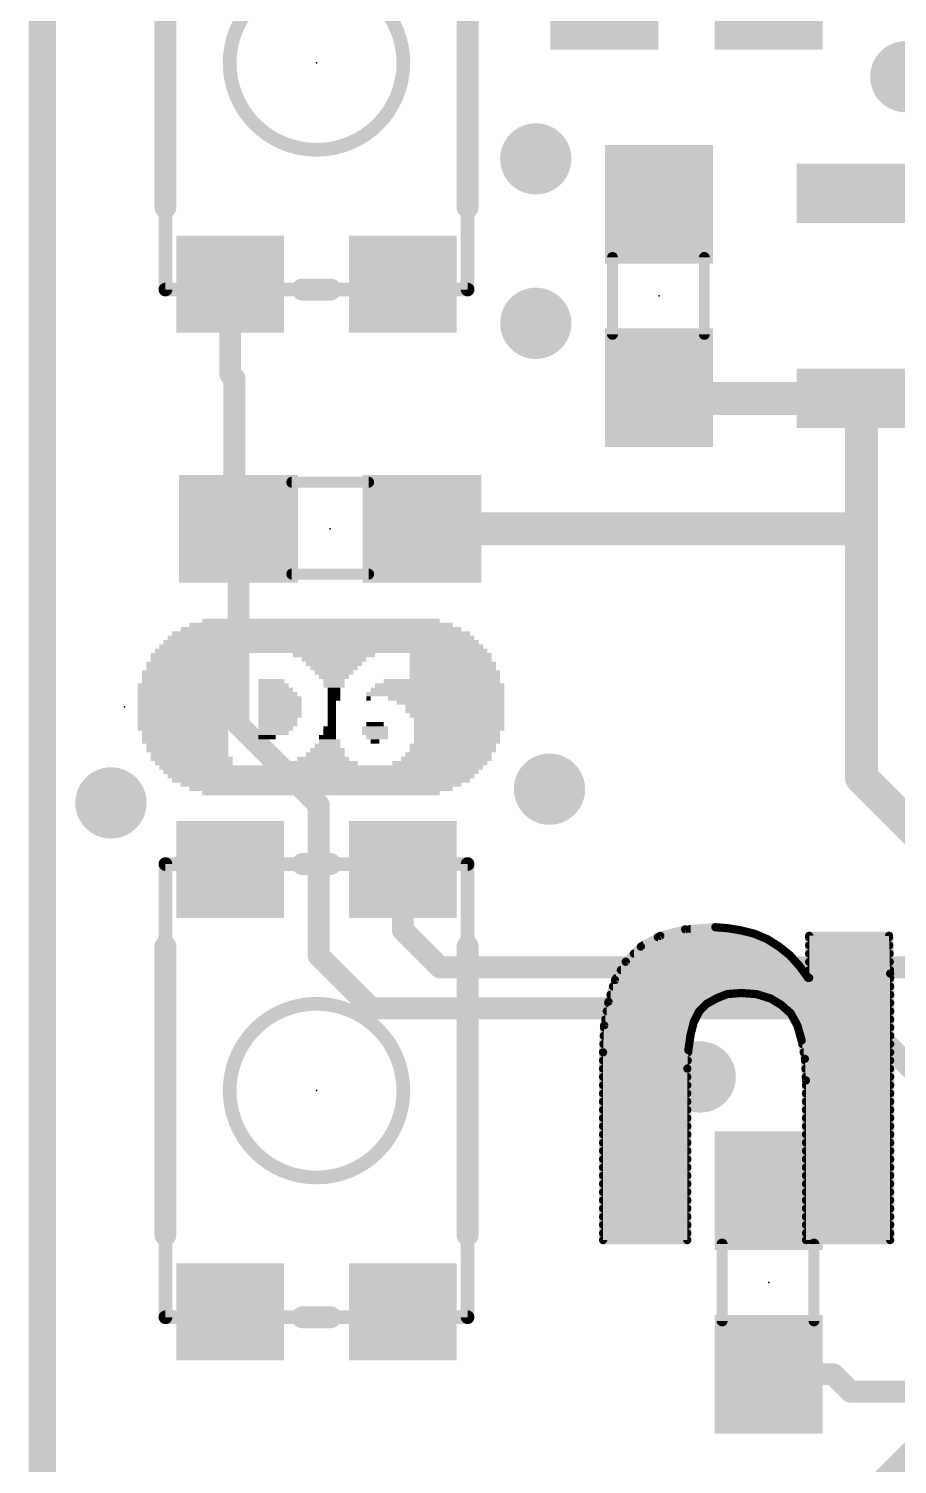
# Model space of a CAD drawing. Extents: x -24 to 83, y -22 to 58.
# Drawn here: x -0.13 to 7.92, y 33.75 to 47.05 of the extents above; entities that cross this region are included whole.
import ezdxf

# ---------------------------------------------------------------- set-up
doc = ezdxf.new("R2010")
doc.units = 0
for name, color, linetype in [('1', 12, 'CONTINUOUS'), ('16', 53, 'CONTINUOUS'), ('18', 110, 'CONTINUOUS'), ('20', 53, 'CONTINUOUS'), ('21', 41, 'CONTINUOUS'), ('22', 40, 'CONTINUOUS'), ('23', 53, 'CONTINUOUS'), ('51', 53, 'CONTINUOUS')]:
    doc.layers.add(name, color=color, linetype=linetype)

# ---------------------------------------------------------------- blocks, each defined once
blk = doc.blocks.new('RECT')
blk.add_solid([(-0.5, -0.5), (0.5, -0.5), (-0.5, 0.5), (0.5, 0.5)])
blk = doc.blocks.new('ROUNDV')
at = {"const_width": 0.5}
blk.add_lwpolyline([(0, -0.25, 1), (0, 0.25, 1), (0, -0.25)], format="xyb", dxfattribs=at)

msp = doc.modelspace()

# ---------------------------------------------------------------- linework, layer by layer
at = {"layer": '1'}
for points, const_width in [([(0, 57.023), (0, 0)], 0.254), ([(1.74, 44.686), (1.74, 43.853)], 0.2032), ([(6.157, 43.627), (5.886, 43.898)], 0.3048), ([(1.74, 43.853), (1.778, 43.815)], 0.2032), ([(1.778, 43.815), (1.778, 42.457)], 0.2032), ([(5.715, 43.727), (5.886, 43.898)], 0.254), ([(7.5899, 43.627), (6.157, 43.627)], 0.3048), ([(7.5899, 43.627), (7.5899, 42.418)], 0.3048), ([(1.817, 42.418), (1.778, 42.457)], 0.2032), ([(1.817, 40.601), (1.817, 42.418)], 0.2032), ([(3.517, 42.418), (7.5899, 42.418)], 0.3048), ([(7.5899, 42.418), (7.5899, 40.1131)], 0.3048), ([(2.5606, 39.8574), (1.817, 40.601)], 0.2032), ([(7.5899, 40.1131), (8.294, 39.409)], 0.3048), ([(7.5899, 40.1131), (8.294, 39.409)], 0.3048), ([(2.5606, 38.4604), (2.5606, 39.8574)], 0.2032), ([(3.34, 39.261), (3.34, 38.697)], 0.2032), ([(3.34, 38.697), (3.683, 38.354)], 0.2032), ([(3.048, 37.973), (2.5606, 38.4604)], 0.2032), ([(3.683, 38.354), (8.636, 38.354)], 0.2032), ([(7.493, 37.973), (3.048, 37.973)], 0.2032), ([(8.255, 37.211), (7.493, 37.973)], 0.2032), ([(6.731, 34.583), (7.327, 34.583)], 0.2032), ([(7.327, 34.583), (7.366, 34.544)], 0.2032), ([(7.489, 34.421), (7.366, 34.544)], 0.2032), ([(9.72, 34.421), (7.489, 34.421)], 0.2032), ([(7.747, 33.528), (8.14, 33.921)], 0.254)]:
    msp.add_lwpolyline(points, dxfattribs=dict(at, const_width=const_width))
for points, const_width in [([(1.7908, 44.686, 1), (1.6892, 44.686)], 0.1016), ([(5.9399, 43.9519, 1), (5.8321, 43.8441)], 0.1524), ([(1.7759, 43.8889, 1), (1.7041, 43.8171)], 0.1016), ([(1.8288, 43.815, 1), (1.7272, 43.815)], 0.1016), ([(5.9309, 43.8531, 1), (5.8411, 43.9429)], 0.127), ([(1.6892, 43.853, 1), (1.7908, 43.853)], 0.1016), ([(1.7421, 43.7791, 1), (1.8139, 43.8509)], 0.1016), ([(5.6701, 43.7719, 1), (5.7599, 43.6821)], 0.127), ([(6.157, 43.7032, 1), (6.157, 43.5508)], 0.1524), ([(7.6661, 43.627, 1), (7.5137, 43.627)], 0.1524), ([(7.5899, 43.5508, 1), (7.5899, 43.7032)], 0.1524), ([(6.1031, 43.5731, 1), (6.2109, 43.6809)], 0.1524), ([(1.8139, 42.4929, 1), (1.7421, 42.4211)], 0.1016), ([(1.7272, 42.457, 1), (1.8288, 42.457)], 0.1016), ([(1.8678, 42.418, 1), (1.7662, 42.418)], 0.1016), ([(1.7811, 42.3821, 1), (1.8529, 42.4539)], 0.1016), ([(3.517, 42.4942, 1), (3.517, 42.3418)], 0.1524), ([(7.6661, 42.418, 1), (7.5137, 42.418)], 0.1524), ([(7.5137, 42.418, 1), (7.6661, 42.418)], 0.1524), ([(7.5899, 42.3418, 1), (7.5899, 42.4942)], 0.1524), ([(1.8529, 40.6369, 1), (1.7811, 40.5651)], 0.1016), ([(1.7662, 40.601, 1), (1.8678, 40.601)], 0.1016), ([(7.6438, 40.167, 1), (7.536, 40.0592)], 0.1524), ([(7.6438, 40.167, 1), (7.536, 40.0592)], 0.1524), ([(7.5137, 40.1131, 1), (7.6661, 40.1131)], 0.1524), ([(2.6114, 39.8574, 1), (2.5098, 39.8574)], 0.1016), ([(2.5247, 39.8215, 1), (2.5965, 39.8933)], 0.1016), ([(3.3908, 39.261, 1), (3.2892, 39.261)], 0.1016), ([(3.3759, 38.7329, 1), (3.3041, 38.6611)], 0.1016), ([(3.2892, 38.697, 1), (3.3908, 38.697)], 0.1016), ([(2.5965, 38.4963, 1), (2.5247, 38.4245)], 0.1016), ([(2.5098, 38.4604, 1), (2.6114, 38.4604)], 0.1016), ([(3.683, 38.4048, 1), (3.683, 38.3032)], 0.1016), ([(3.6471, 38.3181, 1), (3.7189, 38.3899)], 0.1016), ([(3.048, 38.0238, 1), (3.048, 37.9222)], 0.1016), ([(3.0121, 37.9371, 1), (3.0839, 38.0089)], 0.1016), ([(7.5289, 38.0089, 1), (7.4571, 37.9371)], 0.1016), ([(7.493, 37.9222, 1), (7.493, 38.0238)], 0.1016), ([(6.731, 34.6338, 1), (6.731, 34.5322)], 0.1016), ([(7.3629, 34.6189, 1), (7.2911, 34.5471)], 0.1016), ([(7.4019, 34.5799, 1), (7.3301, 34.5081)], 0.1016), ([(7.327, 34.5322, 1), (7.327, 34.6338)], 0.1016), ([(7.3301, 34.5081, 1), (7.4019, 34.5799)], 0.1016), ([(7.489, 34.4718, 1), (7.489, 34.3702)], 0.1016), ([(7.4531, 34.3851, 1), (7.5249, 34.4569)], 0.1016)]:
    msp.add_lwpolyline(points, format="xyb", dxfattribs=dict(at, const_width=const_width))
at = {"layer": '16', "const_width": 0.254}
msp.add_lwpolyline([(0, 0), (0, 57.023)], dxfattribs=at)
at = {"layer": '20', "const_width": 0.2032}
msp.add_lwpolyline([(0, 2.54), (0, 54.483)], dxfattribs=at)
at = {"layer": '21', "const_width": 0.2032}
for points in [[(1.14, 45.398), (1.14, 48.074)], [(3.94, 48.074), (3.94, 45.398)], [(2.41, 44.636), (2.67, 44.636)], [(2.67, 39.311), (2.41, 39.311)], [(1.14, 35.873), (1.14, 38.549)], [(3.94, 38.549), (3.94, 35.873)], [(2.41, 35.111), (2.67, 35.111)]]:
    msp.add_lwpolyline(points, dxfattribs=at)
at = {"layer": '21'}
for points, const_width in [([(2.54, 45.931, 1), (2.54, 47.541, 1), (2.54, 45.931)], 0.127), ([(1.0892, 45.398, 1), (1.1908, 45.398)], 0.1016), ([(3.8892, 45.398, 1), (3.9908, 45.398)], 0.1016), ([(2.41, 44.6868, 1), (2.41, 44.5852)], 0.1016), ([(2.67, 44.5852, 1), (2.67, 44.6868)], 0.1016), ([(2.41, 39.3618, 1), (2.41, 39.2602)], 0.1016), ([(2.67, 39.2602, 1), (2.67, 39.3618)], 0.1016), ([(1.1908, 38.549, 1), (1.0892, 38.549)], 0.1016), ([(3.9908, 38.549, 1), (3.8892, 38.549)], 0.1016), ([(2.54, 36.406, 1), (2.54, 38.016, 1), (2.54, 36.406)], 0.127), ([(1.0892, 35.873, 1), (1.1908, 35.873)], 0.1016), ([(3.8892, 35.873, 1), (3.9908, 35.873)], 0.1016), ([(2.41, 35.1618, 1), (2.41, 35.0602)], 0.1016), ([(2.67, 35.0602, 1), (2.67, 35.1618)], 0.1016)]:
    msp.add_lwpolyline(points, format="xyb", dxfattribs=dict(at, const_width=const_width))
at = {"layer": '22', "const_width": 0.0762}
for points in [[(5.956, 38.706), (5.726, 38.646)], [(6.236, 38.726), (5.956, 38.706)], [(6.0064, 38.7096), (6.3944, 38.7096)], [(6.356, 38.716), (6.236, 38.726)], [(6.476, 38.696), (6.356, 38.716)], [(6.596, 38.666), (6.476, 38.696)], [(5.726, 38.646), (5.546, 38.546)], [(5.5662, 38.5572), (6.8084, 38.5572)], [(5.7033, 38.6334), (6.6742, 38.6334)], [(6.716, 38.616), (6.596, 38.666)], [(6.826, 38.546), (6.716, 38.616)], [(7.846, 38.646), (7.106, 38.646)], [(7.106, 38.646), (7.106, 38.256)], [(7.106, 38.6334), (7.8464, 38.6334)], [(7.106, 38.5572), (7.8485, 38.5572)], [(7.856, 38.296), (7.846, 38.646)], [(5.546, 38.546), (5.406, 38.406)], [(5.481, 38.481), (6.9073, 38.481)], [(6.926, 38.466), (6.826, 38.546)], [(7.016, 38.366), (6.926, 38.466)], [(7.106, 38.481), (7.8507, 38.481)], [(5.406, 38.406), (5.306, 38.236)], [(5.3605, 38.3286), (7.0432, 38.3286)], [(5.4053, 38.4048), (6.9811, 38.4048)], [(7.096, 38.256), (7.016, 38.366)], [(7.106, 38.4048), (7.8529, 38.4048)], [(7.106, 38.3286), (7.8551, 38.3286)], [(7.856, 35.826), (7.856, 38.296)], [(5.306, 38.236), (5.246, 38.036)], [(5.2881, 38.1762), (7.856, 38.1762)], [(5.3157, 38.2524), (7.856, 38.2524)], [(7.106, 38.256), (7.096, 38.256)], [(5.246, 38.036), (5.206, 37.816)], [(5.2438, 38.0238), (6.17, 38.0238)], [(5.2652, 38.1), (6.331, 38.1)], [(6.086, 37.946), (6.156, 38.016)], [(6.156, 38.016), (6.246, 38.066)], [(6.246, 38.066), (6.346, 38.106)], [(6.346, 38.106), (6.476, 38.116)], [(6.476, 38.116), (6.616, 38.106)], [(6.616, 38.106), (6.746, 38.066)], [(6.6355, 38.1), (7.856, 38.1)], [(6.746, 38.066), (6.846, 38.006)], [(6.8163, 38.0238), (7.856, 38.0238)], [(5.2299, 37.9476), (6.0876, 37.9476)], [(6.036, 37.846), (6.086, 37.946)], [(6.846, 38.006), (6.936, 37.926)], [(6.9117, 37.9476), (7.856, 37.9476)], [(6.936, 37.926), (6.996, 37.816)], [(5.206, 37.816), (5.196, 37.566)], [(5.2052, 37.7952), (6.0233, 37.7952)], [(5.2161, 37.8714), (6.0487, 37.8714)], [(6.006, 37.726), (6.036, 37.846)], [(6.9658, 37.8714), (7.856, 37.8714)], [(6.996, 37.816), (7.036, 37.676)], [(7.0019, 37.7952), (7.856, 37.7952)], [(5.1991, 37.6428), (5.9941, 37.6428)], [(5.2021, 37.719), (6.005, 37.719)], [(5.986, 37.586), (6.006, 37.726)], [(7.0237, 37.719), (7.856, 37.719)], [(7.036, 37.676), (7.066, 37.506)], [(7.0419, 37.6428), (7.856, 37.6428)], [(5.196, 37.5666), (5.9849, 37.5666)], [(5.196, 37.566), (5.196, 35.826)], [(5.196, 37.4904), (5.9804, 37.4904)], [(5.976, 37.416), (5.986, 37.586)], [(7.0553, 37.5666), (7.856, 37.5666)], [(7.066, 37.506), (7.076, 37.306)], [(7.0668, 37.4904), (7.856, 37.4904)], [(5.196, 37.4142), (5.976, 37.4142)], [(5.976, 35.826), (5.976, 37.416)], [(7.0706, 37.4142), (7.856, 37.4142)], [(5.196, 37.338), (5.976, 37.338)], [(5.196, 37.2618), (5.976, 37.2618)], [(7.0744, 37.338), (7.856, 37.338)], [(7.076, 37.306), (7.076, 35.826)], [(7.076, 37.2618), (7.856, 37.2618)], [(5.196, 37.1856), (5.976, 37.1856)], [(5.196, 37.1094), (5.976, 37.1094)], [(7.076, 37.1856), (7.856, 37.1856)], [(7.076, 37.1094), (7.856, 37.1094)], [(5.196, 37.0332), (5.976, 37.0332)], [(5.196, 36.957), (5.976, 36.957)], [(7.076, 37.0332), (7.856, 37.0332)], [(7.076, 36.957), (7.856, 36.957)], [(5.196, 36.8808), (5.976, 36.8808)], [(7.076, 36.8808), (7.856, 36.8808)], [(5.196, 36.8046), (5.976, 36.8046)], [(5.196, 36.7284), (5.976, 36.7284)], [(7.076, 36.8046), (7.856, 36.8046)], [(7.076, 36.7284), (7.856, 36.7284)], [(5.196, 36.6522), (5.976, 36.6522)], [(5.196, 36.576), (5.976, 36.576)], [(7.076, 36.6522), (7.856, 36.6522)], [(7.076, 36.576), (7.856, 36.576)], [(5.196, 36.4998), (5.976, 36.4998)], [(5.196, 36.4236), (5.976, 36.4236)], [(7.076, 36.4998), (7.856, 36.4998)], [(7.076, 36.4236), (7.856, 36.4236)], [(5.196, 36.3474), (5.976, 36.3474)], [(7.076, 36.3474), (7.856, 36.3474)], [(5.196, 36.2712), (5.976, 36.2712)], [(5.196, 36.195), (5.976, 36.195)], [(7.076, 36.2712), (7.856, 36.2712)], [(7.076, 36.195), (7.856, 36.195)], [(5.196, 36.1188), (5.976, 36.1188)], [(5.196, 36.0426), (5.976, 36.0426)], [(7.076, 36.1188), (7.856, 36.1188)], [(7.076, 36.0426), (7.856, 36.0426)], [(5.196, 35.9664), (5.976, 35.9664)], [(5.196, 35.8902), (5.976, 35.8902)], [(7.076, 35.9664), (7.856, 35.9664)], [(7.076, 35.8902), (7.856, 35.8902)], [(5.196, 35.826), (5.976, 35.826)], [(7.076, 35.826), (7.856, 35.826)]]:
    msp.add_lwpolyline(points, dxfattribs=at)
at = {"layer": '22', "const_width": 0.0381}
for points in [[(5.9546, 38.725, 1), (5.9574, 38.687)], [(5.9608, 38.6876, 1), (5.9512, 38.7244)], [(6.0064, 38.7287, 1), (6.0064, 38.6906)], [(6.2376, 38.745, 1), (6.2344, 38.707)], [(6.2374, 38.707, 1), (6.2346, 38.745)], [(6.3591, 38.7348, 1), (6.3529, 38.6972)], [(6.3544, 38.697, 1), (6.3576, 38.735)], [(6.3944, 38.6906, 1), (6.3944, 38.7287)], [(6.4806, 38.7145, 1), (6.4714, 38.6775)], [(6.4729, 38.6772, 1), (6.4791, 38.7148)], [(5.5662, 38.5763, 1), (5.5662, 38.5382)], [(5.7033, 38.6525, 1), (5.7033, 38.6144)], [(5.7212, 38.6644, 1), (5.7308, 38.6276)], [(5.7353, 38.6293, 1), (5.7167, 38.6627)], [(6.6033, 38.6836, 1), (6.5887, 38.6484)], [(6.5914, 38.6475, 1), (6.6006, 38.6845)], [(6.6742, 38.6144, 1), (6.6742, 38.6525)], [(6.7262, 38.6321, 1), (6.7058, 38.5999)], [(6.7087, 38.5984, 1), (6.7233, 38.6336)], [(6.8084, 38.5382, 1), (6.8084, 38.5763)], [(7.106, 38.6651, 1), (7.106, 38.627)], [(7.1251, 38.646, 1), (7.087, 38.646)], [(7.106, 38.6525, 1), (7.106, 38.6144)], [(7.106, 38.5763, 1), (7.106, 38.5382)], [(7.865, 38.6465, 1), (7.827, 38.6455)], [(7.846, 38.627, 1), (7.846, 38.6651)], [(7.8464, 38.6144, 1), (7.8464, 38.6525)], [(7.8485, 38.5382, 1), (7.8485, 38.5763)], [(5.481, 38.5001, 1), (5.481, 38.462)], [(5.5367, 38.5627, 1), (5.5553, 38.5293)], [(5.5595, 38.5325, 1), (5.5325, 38.5595)], [(6.8379, 38.5609, 1), (6.8141, 38.5311)], [(6.8158, 38.5299, 1), (6.8362, 38.5621)], [(6.9402, 38.4787, 1), (6.9118, 38.4533)], [(6.9073, 38.462, 1), (6.9073, 38.5001)], [(6.9141, 38.4511, 1), (6.9379, 38.4809)], [(7.106, 38.5001, 1), (7.106, 38.462)], [(7.8507, 38.462, 1), (7.8507, 38.5001)], [(5.3605, 38.3477, 1), (5.3605, 38.3096)], [(5.4053, 38.4239, 1), (5.4053, 38.3858)], [(5.3925, 38.4195, 1), (5.4195, 38.3925)], [(5.4224, 38.3963, 1), (5.3896, 38.4157)], [(6.9811, 38.3858, 1), (6.9811, 38.4239)], [(7.0314, 38.3772, 1), (7.0006, 38.3548)], [(7.0018, 38.3533, 1), (7.0302, 38.3787)], [(7.0432, 38.3096, 1), (7.0432, 38.3477)], [(7.106, 38.4239, 1), (7.106, 38.3858)], [(7.106, 38.3477, 1), (7.106, 38.3096)], [(7.8751, 38.296, 1), (7.837, 38.296)], [(7.8529, 38.3858, 1), (7.8529, 38.4239)], [(7.8551, 38.3096, 1), (7.8551, 38.3477)], [(5.2881, 38.1953, 1), (5.2881, 38.1572)], [(5.2896, 38.2457, 1), (5.3224, 38.2263)], [(5.3242, 38.2305, 1), (5.2878, 38.2415)], [(5.3157, 38.2715, 1), (5.3157, 38.2334)], [(7.096, 38.2751, 1), (7.096, 38.237)], [(7.0806, 38.2448, 1), (7.1114, 38.2672)], [(7.087, 38.256, 1), (7.1251, 38.256)], [(7.106, 38.237, 1), (7.106, 38.2751)], [(7.837, 38.2955, 1), (7.875, 38.2965)], [(7.856, 38.2334, 1), (7.856, 38.2715)], [(7.856, 38.1572, 1), (7.856, 38.1953)], [(5.2438, 38.0429, 1), (5.2438, 38.0048)], [(5.2278, 38.0415, 1), (5.2642, 38.0305)], [(5.2647, 38.0326, 1), (5.2273, 38.0394)], [(5.2652, 38.1191, 1), (5.2652, 38.081)], [(6.1695, 38.0025, 1), (6.1425, 38.0295)], [(6.17, 38.0048, 1), (6.17, 38.0429)], [(6.2389, 38.0837, 1), (6.2531, 38.0483)], [(6.2553, 38.0493, 1), (6.2367, 38.0827)], [(6.3445, 38.125, 1), (6.3475, 38.087)], [(6.331, 38.081, 1), (6.331, 38.1191)], [(6.3531, 38.0883, 1), (6.3389, 38.1237)], [(6.4774, 38.135, 1), (6.4746, 38.097)], [(6.4775, 38.097, 1), (6.4745, 38.135)], [(6.6216, 38.1242, 1), (6.6104, 38.0878)], [(6.6146, 38.087, 1), (6.6174, 38.125)], [(6.6355, 38.1191, 1), (6.6355, 38.081)], [(6.7558, 38.0823, 1), (6.7362, 38.0497)], [(6.7404, 38.0478, 1), (6.7516, 38.0842)], [(6.8163, 38.0429, 1), (6.8163, 38.0048)], [(7.856, 38.081, 1), (7.856, 38.1191)], [(7.856, 38.0048, 1), (7.856, 38.0429)], [(5.2299, 37.9667, 1), (5.2299, 37.9286)], [(6.0725, 37.9595, 1), (6.0995, 37.9325)], [(6.103, 37.9375, 1), (6.069, 37.9545)], [(6.0876, 37.9286, 1), (6.0876, 37.9667)], [(6.1467, 38.0327, 1), (6.1653, 37.9993)], [(6.8587, 38.0202, 1), (6.8333, 37.9918)], [(6.8362, 37.9897, 1), (6.8558, 38.0223)], [(6.9117, 37.9667, 1), (6.9117, 37.9286)], [(6.9527, 37.9351, 1), (6.9193, 37.9169)], [(6.9233, 37.9118, 1), (6.9487, 37.9402)], [(7.856, 37.9286, 1), (7.856, 37.9667)], [(5.2052, 37.8143, 1), (5.2052, 37.7762)], [(5.225, 37.8152, 1), (5.187, 37.8168)], [(5.1873, 37.8194, 1), (5.2247, 37.8126)], [(5.2161, 37.8905, 1), (5.2161, 37.8524)], [(6.019, 37.8545, 1), (6.053, 37.8375)], [(6.0545, 37.8414, 1), (6.0175, 37.8506)], [(6.0233, 37.7762, 1), (6.0233, 37.8143)], [(6.0487, 37.8524, 1), (6.0487, 37.8905)], [(6.9658, 37.8905, 1), (6.9658, 37.8524)], [(7.0143, 37.8212, 1), (6.9777, 37.8108)], [(6.9793, 37.8069, 1), (7.0127, 37.8251)], [(7.0019, 37.8143, 1), (7.0019, 37.7762)], [(7.856, 37.8524, 1), (7.856, 37.8905)], [(7.856, 37.7762, 1), (7.856, 37.8143)], [(5.1991, 37.6619, 1), (5.1991, 37.6238)], [(5.2021, 37.7381, 1), (5.2021, 37.7)], [(5.9875, 37.7306, 1), (6.0245, 37.7214)], [(6.0249, 37.7233, 1), (5.9871, 37.7287)], [(5.9941, 37.6238, 1), (5.9941, 37.6619)], [(6.005, 37.7, 1), (6.005, 37.7381)], [(7.0237, 37.7381, 1), (7.0237, 37.7)], [(7.0548, 37.6793, 1), (7.0172, 37.6727)], [(7.0177, 37.6708, 1), (7.0543, 37.6812)], [(7.0419, 37.6619, 1), (7.0419, 37.6238)], [(7.856, 37.7, 1), (7.856, 37.7381)], [(7.856, 37.6238, 1), (7.856, 37.6619)], [(5.196, 37.5857, 1), (5.196, 37.5476)], [(5.2151, 37.566, 1), (5.177, 37.566)], [(5.177, 37.5668, 1), (5.215, 37.5652)], [(5.196, 37.5095, 1), (5.196, 37.4714)], [(6.005, 37.5849, 1), (5.967, 37.5871)], [(5.9671, 37.5887, 1), (6.0049, 37.5833)], [(5.9804, 37.4714, 1), (5.9804, 37.5095)], [(5.9849, 37.5476, 1), (5.9849, 37.5857)], [(7.0553, 37.5857, 1), (7.0553, 37.5476)], [(7.085, 37.507, 1), (7.047, 37.505)], [(7.0472, 37.5027, 1), (7.0848, 37.5093)], [(7.0668, 37.5095, 1), (7.0668, 37.4714)], [(7.856, 37.5476, 1), (7.856, 37.5857)], [(7.856, 37.4714, 1), (7.856, 37.5095)], [(5.196, 37.4333, 1), (5.196, 37.3952)], [(5.995, 37.416, 1), (5.9569, 37.416)], [(5.957, 37.4171, 1), (5.995, 37.4149)], [(5.976, 37.3952, 1), (5.976, 37.4333)], [(7.0706, 37.4333, 1), (7.0706, 37.3952)], [(7.856, 37.3952, 1), (7.856, 37.4333)], [(5.196, 37.3571, 1), (5.196, 37.319)], [(5.196, 37.2809, 1), (5.196, 37.2428)], [(5.976, 37.319, 1), (5.976, 37.3571)], [(5.976, 37.2428, 1), (5.976, 37.2809)], [(7.0744, 37.3571, 1), (7.0744, 37.319)], [(7.076, 37.2809, 1), (7.076, 37.2428)], [(7.0951, 37.306, 1), (7.057, 37.306)], [(7.057, 37.305, 1), (7.095, 37.307)], [(7.856, 37.319, 1), (7.856, 37.3571)], [(7.856, 37.2428, 1), (7.856, 37.2809)], [(5.196, 37.2047, 1), (5.196, 37.1666)], [(5.196, 37.1285, 1), (5.196, 37.0904)], [(5.976, 37.1666, 1), (5.976, 37.2047)], [(5.976, 37.0904, 1), (5.976, 37.1285)], [(7.076, 37.2047, 1), (7.076, 37.1666)], [(7.076, 37.1285, 1), (7.076, 37.0904)], [(7.856, 37.1666, 1), (7.856, 37.2047)], [(7.856, 37.0904, 1), (7.856, 37.1285)], [(5.196, 37.0523, 1), (5.196, 37.0142)], [(5.196, 36.9761, 1), (5.196, 36.938)], [(5.976, 37.0142, 1), (5.976, 37.0523)], [(5.976, 36.938, 1), (5.976, 36.9761)], [(7.076, 37.0523, 1), (7.076, 37.0142)], [(7.076, 36.9761, 1), (7.076, 36.938)], [(7.856, 37.0142, 1), (7.856, 37.0523)], [(7.856, 36.938, 1), (7.856, 36.9761)], [(5.196, 36.8999, 1), (5.196, 36.8618)], [(5.976, 36.8618, 1), (5.976, 36.8999)], [(7.076, 36.8999, 1), (7.076, 36.8618)], [(7.856, 36.8618, 1), (7.856, 36.8999)], [(5.196, 36.8237, 1), (5.196, 36.7856)], [(5.196, 36.7475, 1), (5.196, 36.7094)], [(5.976, 36.7856, 1), (5.976, 36.8237)], [(5.976, 36.7094, 1), (5.976, 36.7475)], [(7.076, 36.8237, 1), (7.076, 36.7856)], [(7.076, 36.7475, 1), (7.076, 36.7094)], [(7.856, 36.7856, 1), (7.856, 36.8237)], [(7.856, 36.7094, 1), (7.856, 36.7475)], [(5.196, 36.6713, 1), (5.196, 36.6332)], [(5.196, 36.5951, 1), (5.196, 36.557)], [(5.976, 36.6332, 1), (5.976, 36.6713)], [(5.976, 36.557, 1), (5.976, 36.5951)], [(7.076, 36.6713, 1), (7.076, 36.6332)], [(7.076, 36.5951, 1), (7.076, 36.557)], [(7.856, 36.6332, 1), (7.856, 36.6713)], [(7.856, 36.557, 1), (7.856, 36.5951)], [(5.196, 36.5189, 1), (5.196, 36.4808)], [(5.196, 36.4427, 1), (5.196, 36.4046)], [(5.976, 36.4808, 1), (5.976, 36.5189)], [(5.976, 36.4046, 1), (5.976, 36.4427)], [(7.076, 36.5189, 1), (7.076, 36.4808)], [(7.076, 36.4427, 1), (7.076, 36.4046)], [(7.856, 36.4808, 1), (7.856, 36.5189)], [(7.856, 36.4046, 1), (7.856, 36.4427)], [(5.196, 36.3665, 1), (5.196, 36.3284)], [(5.976, 36.3284, 1), (5.976, 36.3665)], [(7.076, 36.3665, 1), (7.076, 36.3284)], [(7.856, 36.3284, 1), (7.856, 36.3665)], [(5.196, 36.2903, 1), (5.196, 36.2522)], [(5.196, 36.2141, 1), (5.196, 36.176)], [(5.976, 36.2522, 1), (5.976, 36.2903)], [(5.976, 36.176, 1), (5.976, 36.2141)], [(7.076, 36.2903, 1), (7.076, 36.2522)], [(7.076, 36.2141, 1), (7.076, 36.176)], [(7.856, 36.2522, 1), (7.856, 36.2903)], [(7.856, 36.176, 1), (7.856, 36.2141)], [(5.196, 36.1379, 1), (5.196, 36.0998)], [(5.196, 36.0617, 1), (5.196, 36.0236)], [(5.976, 36.0998, 1), (5.976, 36.1379)], [(5.976, 36.0236, 1), (5.976, 36.0617)], [(7.076, 36.1379, 1), (7.076, 36.0998)], [(7.076, 36.0617, 1), (7.076, 36.0236)], [(7.856, 36.0998, 1), (7.856, 36.1379)], [(7.856, 36.0236, 1), (7.856, 36.0617)], [(5.196, 35.9855, 1), (5.196, 35.9474)], [(5.196, 35.9093, 1), (5.196, 35.8712)], [(5.976, 35.9474, 1), (5.976, 35.9855)], [(5.976, 35.8712, 1), (5.976, 35.9093)], [(7.076, 35.9855, 1), (7.076, 35.9474)], [(7.076, 35.9093, 1), (7.076, 35.8712)], [(7.856, 35.9474, 1), (7.856, 35.9855)], [(7.856, 35.8712, 1), (7.856, 35.9093)], [(5.196, 35.8451, 1), (5.196, 35.807)], [(5.177, 35.826, 1), (5.2151, 35.826)], [(5.9569, 35.826, 1), (5.995, 35.826)], [(5.976, 35.807, 1), (5.976, 35.8451)], [(7.076, 35.8451, 1), (7.076, 35.807)], [(7.057, 35.826, 1), (7.0951, 35.826)], [(7.837, 35.826, 1), (7.8751, 35.826)], [(7.856, 35.807, 1), (7.856, 35.8451)]]:
    msp.add_lwpolyline(points, format="xyb", dxfattribs=at)
at = {"layer": '23'}
for p in [(2.54, 46.736), (5.715, 44.577), (2.667, 42.418), (0.762, 40.767), (2.54, 37.211), (6.731, 35.433)]:
    msp.add_point(p, dxfattribs=at)
at = {"layer": '51'}
for points, const_width in [([(1.14, 48.836), (1.14, 44.636)], 0.127), ([(3.94, 48.836), (3.94, 44.636)], 0.127), ([(5.283, 44.221), (5.283, 44.933)], 0.1016), ([(6.134, 44.221), (6.134, 44.933)], 0.1016), ([(1.14, 44.636), (3.94, 44.636)], 0.127), ([(2.311, 42.85), (3.023, 42.85)], 0.1016), ([(2.311, 41.999), (3.023, 41.999)], 0.1016), ([(3.94, 39.311), (1.14, 39.311)], 0.127), ([(1.14, 39.311), (1.14, 35.111)], 0.127), ([(3.94, 39.311), (3.94, 35.111)], 0.127), ([(6.299, 35.077), (6.299, 35.789)], 0.1016), ([(7.15, 35.077), (7.15, 35.789)], 0.1016), ([(1.14, 35.111), (3.94, 35.111)], 0.127)]:
    msp.add_lwpolyline(points, dxfattribs=dict(at, const_width=const_width))
for points, const_width in [([(5.3084, 44.933, 1), (5.2576, 44.933)], 0.0508), ([(6.1594, 44.933, 1), (6.1086, 44.933)], 0.0508), ([(1.14, 44.6678, 1), (1.14, 44.6043)], 0.0635), ([(1.1083, 44.636, 1), (1.1718, 44.636)], 0.0635), ([(3.9083, 44.636, 1), (3.9718, 44.636)], 0.0635), ([(3.94, 44.6043, 1), (3.94, 44.6678)], 0.0635), ([(5.2576, 44.221, 1), (5.3084, 44.221)], 0.0508), ([(6.1086, 44.221, 1), (6.1594, 44.221)], 0.0508), ([(2.311, 42.8754, 1), (2.311, 42.8246)], 0.0508), ([(3.023, 42.8246, 1), (3.023, 42.8754)], 0.0508), ([(2.311, 42.0244, 1), (2.311, 41.9736)], 0.0508), ([(3.023, 41.9736, 1), (3.023, 42.0244)], 0.0508), ([(1.14, 39.3428, 1), (1.14, 39.2792)], 0.0635), ([(1.1718, 39.311, 1), (1.1083, 39.311)], 0.0635), ([(3.9718, 39.311, 1), (3.9083, 39.311)], 0.0635), ([(3.94, 39.2792, 1), (3.94, 39.3428)], 0.0635), ([(6.3244, 35.789, 1), (6.2736, 35.789)], 0.0508), ([(7.1754, 35.789, 1), (7.1246, 35.789)], 0.0508), ([(1.14, 35.1428, 1), (1.14, 35.0793)], 0.0635), ([(1.1083, 35.111, 1), (1.1718, 35.111)], 0.0635), ([(3.9083, 35.111, 1), (3.9718, 35.111)], 0.0635), ([(3.94, 35.0793, 1), (3.94, 35.1428)], 0.0635), ([(6.2736, 35.077, 1), (6.3244, 35.077)], 0.0508), ([(7.1246, 35.077, 1), (7.1754, 35.077)], 0.0508)]:
    msp.add_lwpolyline(points, format="xyb", dxfattribs=dict(at, const_width=const_width))

# ---------------------------------------------------------------- block references
at = {"layer": '1'}
for p, xscale, rotation in [((5.207, 47.41), 1.1, 270), ((6.731, 47.41), 1.1, 270), ((5.715, 45.427), 1.1, 90), ((1.74, 44.686), 0.9, 270), ((3.34, 44.686), 0.9, 270), ((5.715, 43.727), 1.1, 90), ((1.74, 39.261), 0.9, 270), ((3.34, 39.261), 0.9, 270), ((6.731, 36.283), 1.1, 90), ((1.74, 35.161), 0.9, 270), ((3.34, 35.161), 0.9, 270), ((6.731, 34.583), 1.1, 90)]:
    msp.add_blockref('RECT', p, dxfattribs=dict(at, xscale=xscale, rotation=rotation))
at = {"layer": '1', "xscale": 0.55, "yscale": 1.2, "rotation": 90}
for p in [(7.5899, 45.527), (7.5899, 43.627)]:
    msp.add_blockref('RECT', p, dxfattribs=at)
at = {"layer": '1', "xscale": 1.1}
for p in [(1.817, 42.418), (3.517, 42.418)]:
    msp.add_blockref('RECT', p, dxfattribs=at)
at = {"layer": '18', "xscale": 0.6604, "yscale": 0.6604}
for p in [(8.001, 46.609), (8.001, 46.609), (4.572, 45.847), (4.572, 45.847), (4.572, 44.323), (4.572, 44.323), (4.699, 40.005), (4.699, 40.005), (0.635, 39.878), (0.635, 39.878), (6.096, 37.338), (6.096, 37.338)]:
    msp.add_blockref('ROUNDV', p, dxfattribs=at)
at = {"layer": '21', "yscale": 0.04}
for p, xscale in [((2.582, 41.527), 2.44), ((2.582, 41.567), 2.2), ((2.582, 41.367), 2.92), ((2.582, 41.407), 2.84), ((2.582, 41.447), 2.76), ((2.582, 41.487), 2.6), ((1.382, 41.247), 0.76), ((2.582, 41.287), 3.08), ((2.582, 41.327), 3), ((2.702, 41.247), 0.76), ((3.782, 41.247), 0.76), ((1.342, 41.167), 0.76), ((1.342, 41.127), 0.76), ((1.362, 41.207), 0.72), ((2.702, 41.207), 0.6), ((2.702, 41.167), 0.52), ((2.702, 41.127), 0.44), ((3.782, 41.207), 0.76), ((3.802, 41.167), 0.8), ((3.802, 41.127), 0.8), ((1.302, 40.967), 0.84), ((1.322, 41.087), 0.8), ((1.322, 41.047), 0.8), ((1.322, 41.007), 0.8), ((2.122, 41.007), 0.24), ((2.142, 40.967), 0.28), ((2.702, 41.087), 0.36), ((2.702, 41.047), 0.28), ((2.702, 41.007), 0.2), ((2.702, 40.967), 0.2), ((3.682, 40.967), 1.2), ((3.702, 41.007), 1.08), ((3.822, 41.087), 0.84), ((3.822, 41.047), 0.84), ((1.302, 40.927), 0.84), ((1.302, 40.887), 0.84), ((1.302, 40.847), 0.84), ((2.162, 40.927), 0.32), ((2.182, 40.887), 0.36), ((2.202, 40.847), 0.4), ((2.702, 40.927), 0.12), ((2.702, 40.887), 0.12), ((2.702, 40.847), 0.12), ((3.642, 40.887), 1.28), ((3.022, 40.847), 0.04), ((3.662, 40.927), 1.24), ((3.742, 40.847), 1.08), ((1.302, 40.807), 0.84), ((1.302, 40.767), 0.84), ((1.302, 40.727), 0.84), ((2.202, 40.807), 0.4), ((2.202, 40.767), 0.4), ((2.202, 40.727), 0.4), ((2.682, 40.807), 0.08), ((2.682, 40.767), 0.08), ((2.682, 40.727), 0.08), ((3.822, 40.767), 0.92), ((3.822, 40.727), 0.92), ((1.302, 40.687), 0.84), ((1.302, 40.647), 0.84), ((1.302, 40.607), 0.84), ((1.302, 40.567), 0.84), ((2.202, 40.687), 0.4), ((2.182, 40.647), 0.36), ((2.182, 40.607), 0.36), ((2.162, 40.567), 0.32), ((2.662, 40.567), 0.12), ((2.682, 40.687), 0.08), ((2.682, 40.647), 0.08), ((2.682, 40.607), 0.08), ((3.082, 40.567), 0.24), ((3.082, 40.607), 0.16), ((3.842, 40.687), 0.88), ((3.862, 40.647), 0.84), ((3.862, 40.607), 0.84), ((3.862, 40.567), 0.84), ((1.322, 40.527), 0.8), ((1.322, 40.487), 0.8), ((1.322, 40.447), 0.8), ((2.142, 40.527), 0.28), ((2.082, 40.487), 0.16), ((2.642, 40.487), 0.16), ((2.662, 40.447), 0.2), ((2.662, 40.527), 0.12), ((3.082, 40.527), 0.24), ((3.102, 40.487), 0.2), ((3.082, 40.447), 0.08), ((3.842, 40.527), 0.8), ((3.842, 40.487), 0.8), ((3.842, 40.447), 0.8), ((1.342, 40.407), 0.76), ((1.342, 40.367), 0.76), ((1.362, 40.327), 0.72), ((2.622, 40.327), 0.36), ((2.642, 40.367), 0.32), ((2.642, 40.407), 0.24), ((3.762, 40.327), 0.8), ((3.802, 40.407), 0.8), ((3.802, 40.367), 0.8), ((1.382, 40.287), 0.76), ((1.402, 40.247), 0.72), ((2.582, 40.207), 3), ((2.582, 40.167), 2.92), ((2.582, 40.247), 0.68), ((2.602, 40.287), 0.48), ((3.682, 40.247), 0.88), ((3.742, 40.287), 0.84), ((2.582, 40.127), 2.84), ((2.582, 40.087), 2.76), ((2.582, 40.047), 2.6), ((2.582, 40.007), 2.44), ((2.582, 39.967), 2.2)]:
    msp.add_blockref('RECT', p, dxfattribs=dict(at, xscale=xscale))
msp.add_blockref('RECT', (3.782, 40.807), dxfattribs=at)
at = {"layer": '51'}
for p, xscale, yscale, rotation in [((7.715, 45.527), 0.5, 0.65, 90), ((5.7099, 45.1573), 0.5001, 0.95, 90), ((1.74, 44.536), 0.2, 0.6, 90), ((3.34, 44.536), 0.2, 0.6, 90), ((5.7099, 43.9888), 0.5001, 0.95, 90), ((7.715, 43.627), 0.5, 0.65, 90), ((1.74, 39.411), 0.2, 0.6, 270), ((3.34, 39.411), 0.2, 0.6, 270), ((6.7259, 36.0132), 0.5001, 0.95, 90), ((1.74, 35.011), 0.2, 0.6, 90), ((3.34, 35.011), 0.2, 0.6, 90), ((6.7259, 34.8449), 0.5001, 0.95, 90)]:
    msp.add_blockref('RECT', p, dxfattribs=dict(at, xscale=xscale, yscale=yscale, rotation=rotation))
at = {"layer": '51', "xscale": 0.5001, "yscale": 0.95}
for p in [(2.0789, 42.4231), (3.2473, 42.4231)]:
    msp.add_blockref('RECT', p, dxfattribs=at)

doc.saveas('drawing.dxf')
